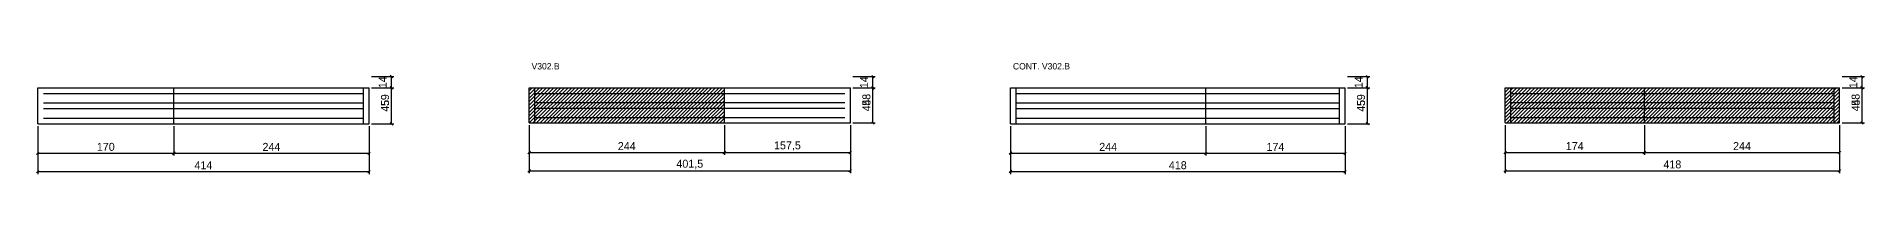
# Model space of a CAD drawing. Extents: x -2 to 4734, y -258 to -119.
# Drawn here: x -2 to 2282, y -258 to -119 of the extents above; entities that cross this region are included whole.
import ezdxf

# ---------------------------------------------------------------- set-up
doc = ezdxf.new("R2010")
doc.units = 0
for name, color, linetype in [('COTA', 241, 'Continuous'), ('NOMENCLATURA', 7, 'Continuous'), ('Painéis', 200, 'Continuous'), ('Reaproveitamento', 251, 'Continuous'), ('SARR_2.2x7', 40, 'Continuous')]:
    doc.layers.add(name, color=color, linetype=linetype)
doc.dimstyles.new('PAINEL', dxfattribs={"dimtxt": 10, "dimasz": 3, "dimexe": 3, "dimexo": 3, "dimgap": 3, "dimtad": 1, "dimblk": 'OBLIQUE', "dimblk1": 'OBLIQUE', "dimcen": 2.5, "dimclrd": 4, "dimclre": 4, "dimclrt": 240, "dimazin": 3, "dimtfac": 1, "dimtmove": 0, "dimatfit": 3})

# ---------------------------------------------------------------- blocks, each defined once
blk = doc.blocks.new('_OBLIQUE')
at = {"color": 0, "linetype": 'BYBLOCK'}
blk.add_line((-0.5, -0.5), (0.5, 0.5), dxfattribs=at)

msp = doc.modelspace()

# ---------------------------------------------------------------- hatches: boundary and pattern name
at = {"layer": 'Reaproveitamento'}
h = msp.add_hatch(dxfattribs=at)
h.set_pattern_fill('ANSI31')
h.paths.add_polyline_path([(614, -194), (858, -194), (858, -150.4), (614, -150.4)])
h = msp.add_hatch(dxfattribs=at)
h.set_pattern_fill('ANSI31')
h.paths.add_polyline_path([(1833.5, -194), (2007.5, -194), (2007.5, -150), (1833.5, -150)])
h = msp.add_hatch(dxfattribs=at)
h.set_pattern_fill('ANSI31')
h.paths.add_polyline_path([(2007.5, -194), (2251.5, -194), (2251.5, -150), (2007.5, -150)])

# ---------------------------------------------------------------- linework, layer by layer
at = {"layer": 'Painéis'}
for p, q in [((0, -150), (170, -150)), ((0, -195), (0, -150)), ((170, -195), (170, -150)), ((170, -150), (414, -150)), ((414, -195), (414, -150)), ((614, -150), (858, -150)), ((614, -194), (614, -150)), ((858, -194), (858, -150)), ((858, -150), (1015.5, -150)), ((1015.5, -194), (1015.5, -150)), ((1215.5, -150), (1459.5, -150)), ((1215.5, -195), (1215.5, -150)), ((1459.5, -195), (1459.5, -150)), ((1459.5, -150), (1633.5, -150)), ((1633.5, -195), (1633.5, -150)), ((1833.5, -150), (2007.5, -150)), ((1833.5, -194), (1833.5, -150)), ((2007.5, -194), (2007.5, -150)), ((2007.5, -150), (2251.5, -150)), ((2251.5, -194), (2251.5, -150)), ((0, -195), (170, -195)), ((170, -195), (414, -195)), ((614, -194), (858, -194)), ((858, -194), (1015.5, -194)), ((1215.5, -195), (1459.5, -195)), ((1459.5, -195), (1633.5, -195)), ((1833.5, -194), (2007.5, -194)), ((2007.5, -194), (2251.5, -194))]:
    msp.add_line(p, q, dxfattribs=at)
at = {"layer": 'SARR_2.2x7'}
for p, q in [((407, -195), (407, -150)), ((621, -194), (621, -150)), ((1222.5, -195), (1222.5, -150)), ((1626.5, -195), (1626.5, -150)), ((1840.5, -194), (1840.5, -150)), ((2244.5, -194), (2244.5, -150))]:
    msp.add_line(p, q, dxfattribs=at)
for points in [[(7, -157), (170, -157)], [(7, -157), (170, -157)], [(170, -157), (407, -157)], [(170, -157), (407, -157)], [(621, -157), (858, -157)], [(621, -157), (858, -157)], [(858, -157), (1008.5, -157)], [(858, -157), (1008.5, -157)], [(1222.5, -157), (1459.5, -157)], [(1222.5, -157), (1459.5, -157)], [(1459.5, -157), (1626.5, -157)], [(1459.5, -157), (1626.5, -157)], [(1840.5, -157), (2007.5, -157)], [(1840.5, -157), (2007.5, -157)], [(2007.5, -157), (2244.5, -157)], [(2007.5, -157), (2244.5, -157)], [(7, -169), (170, -169)], [(7, -169), (170, -169)], [(7, -176), (170, -176)], [(7, -176), (170, -176)], [(170, -169), (407, -169)], [(170, -169), (407, -169)], [(170, -176), (407, -176)], [(170, -176), (407, -176)], [(621, -168.5), (858, -168.5)], [(621, -168.5), (858, -168.5)], [(621, -175.5), (858, -175.5)], [(621, -175.5), (858, -175.5)], [(858, -168.5), (1008.5, -168.5)], [(858, -168.5), (1008.5, -168.5)], [(858, -175.5), (1008.5, -175.5)], [(858, -175.5), (1008.5, -175.5)], [(1222.5, -169), (1459.5, -169)], [(1222.5, -169), (1459.5, -169)], [(1222.5, -176), (1459.5, -176)], [(1222.5, -176), (1459.5, -176)], [(1459.5, -169), (1626.5, -169)], [(1459.5, -169), (1626.5, -169)], [(1459.5, -176), (1626.5, -176)], [(1459.5, -176), (1626.5, -176)], [(1840.5, -168.5), (2007.5, -168.5)], [(1840.5, -168.5), (2007.5, -168.5)], [(1840.5, -175.5), (2007.5, -175.5)], [(1840.5, -175.5), (2007.5, -175.5)], [(2007.5, -168.5), (2244.5, -168.5)], [(2007.5, -168.5), (2244.5, -168.5)], [(2007.5, -175.5), (2244.5, -175.5)], [(2007.5, -175.5), (2244.5, -175.5)], [(7, -188), (170, -188)], [(7, -188), (170, -188)], [(170, -188), (407, -188)], [(170, -188), (407, -188)], [(621, -187), (858, -187)], [(621, -187), (858, -187)], [(858, -187), (1008.5, -187)], [(858, -187), (1008.5, -187)], [(1222.5, -188), (1459.5, -188)], [(1222.5, -188), (1459.5, -188)], [(1459.5, -188), (1626.5, -188)], [(1459.5, -188), (1626.5, -188)], [(1840.5, -187), (2007.5, -187)], [(1840.5, -187), (2007.5, -187)], [(2007.5, -187), (2244.5, -187)], [(2007.5, -187), (2244.5, -187)]]:
    msp.add_lwpolyline(points, dxfattribs=at)

# ---------------------------------------------------------------- texts
at = {"layer": 'NOMENCLATURA'}
for s, p in [('V302.B', (617, -127)), ('CONT. V302.B', (1218.5, -127))]:
    msp.add_text(s, height=8, dxfattribs=at).set_placement(p)

# ---------------------------------------------------------------- dimensions: what is measured, and where the dimension line sits
at = {"layer": 'COTA'}
for base, p1, p2 in [((442, -195), (414, -195), (414, -136)), ((442, -150), (414, -150), (414, -136)), ((1043.5, -194), (1015.5, -194), (1015.5, -136)), ((1043.5, -150), (1015.5, -150), (1015.5, -136)), ((1661.5, -195), (1633.5, -195), (1633.5, -136)), ((1661.5, -150), (1633.5, -150), (1633.5, -136)), ((2279.5, -194), (2251.5, -194), (2251.5, -136)), ((2279.5, -150), (2251.5, -150), (2251.5, -136)), ((442, -195), (414, -195), (414, -150)), ((1043.5, -194), (1015.5, -194), (1015.5, -150)), ((1661.5, -195), (1633.5, -195), (1633.5, -150)), ((2279.5, -194), (2251.5, -194), (2251.5, -150))]:
    msp.add_linear_dim(base=base, p1=p1, p2=p2, angle=90, dimstyle='PAINEL', dxfattribs=at).render()
for base, p1, p2 in [((0, -232), (0, -195), (170, -195)), ((0, -255), (0, -195), (414, -195)), ((170, -232), (170, -195), (414, -195)), ((614, -231), (614, -194), (858, -194)), ((614, -254), (614, -194), (1015.5, -194)), ((858, -231), (858, -194), (1015.5, -194)), ((1215.5, -232), (1215.5, -195), (1459.5, -195)), ((1215.5, -255), (1215.5, -195), (1633.5, -195)), ((1459.5, -232), (1459.5, -195), (1633.5, -195)), ((1833.5, -231), (1833.5, -194), (2007.5, -194)), ((1833.5, -254), (1833.5, -194), (2251.5, -194)), ((2007.5, -231), (2007.5, -194), (2251.5, -194))]:
    msp.add_linear_dim(base=base, p1=p1, p2=p2, dimstyle='PAINEL', dxfattribs=at).render()

doc.saveas('drawing.dxf')
